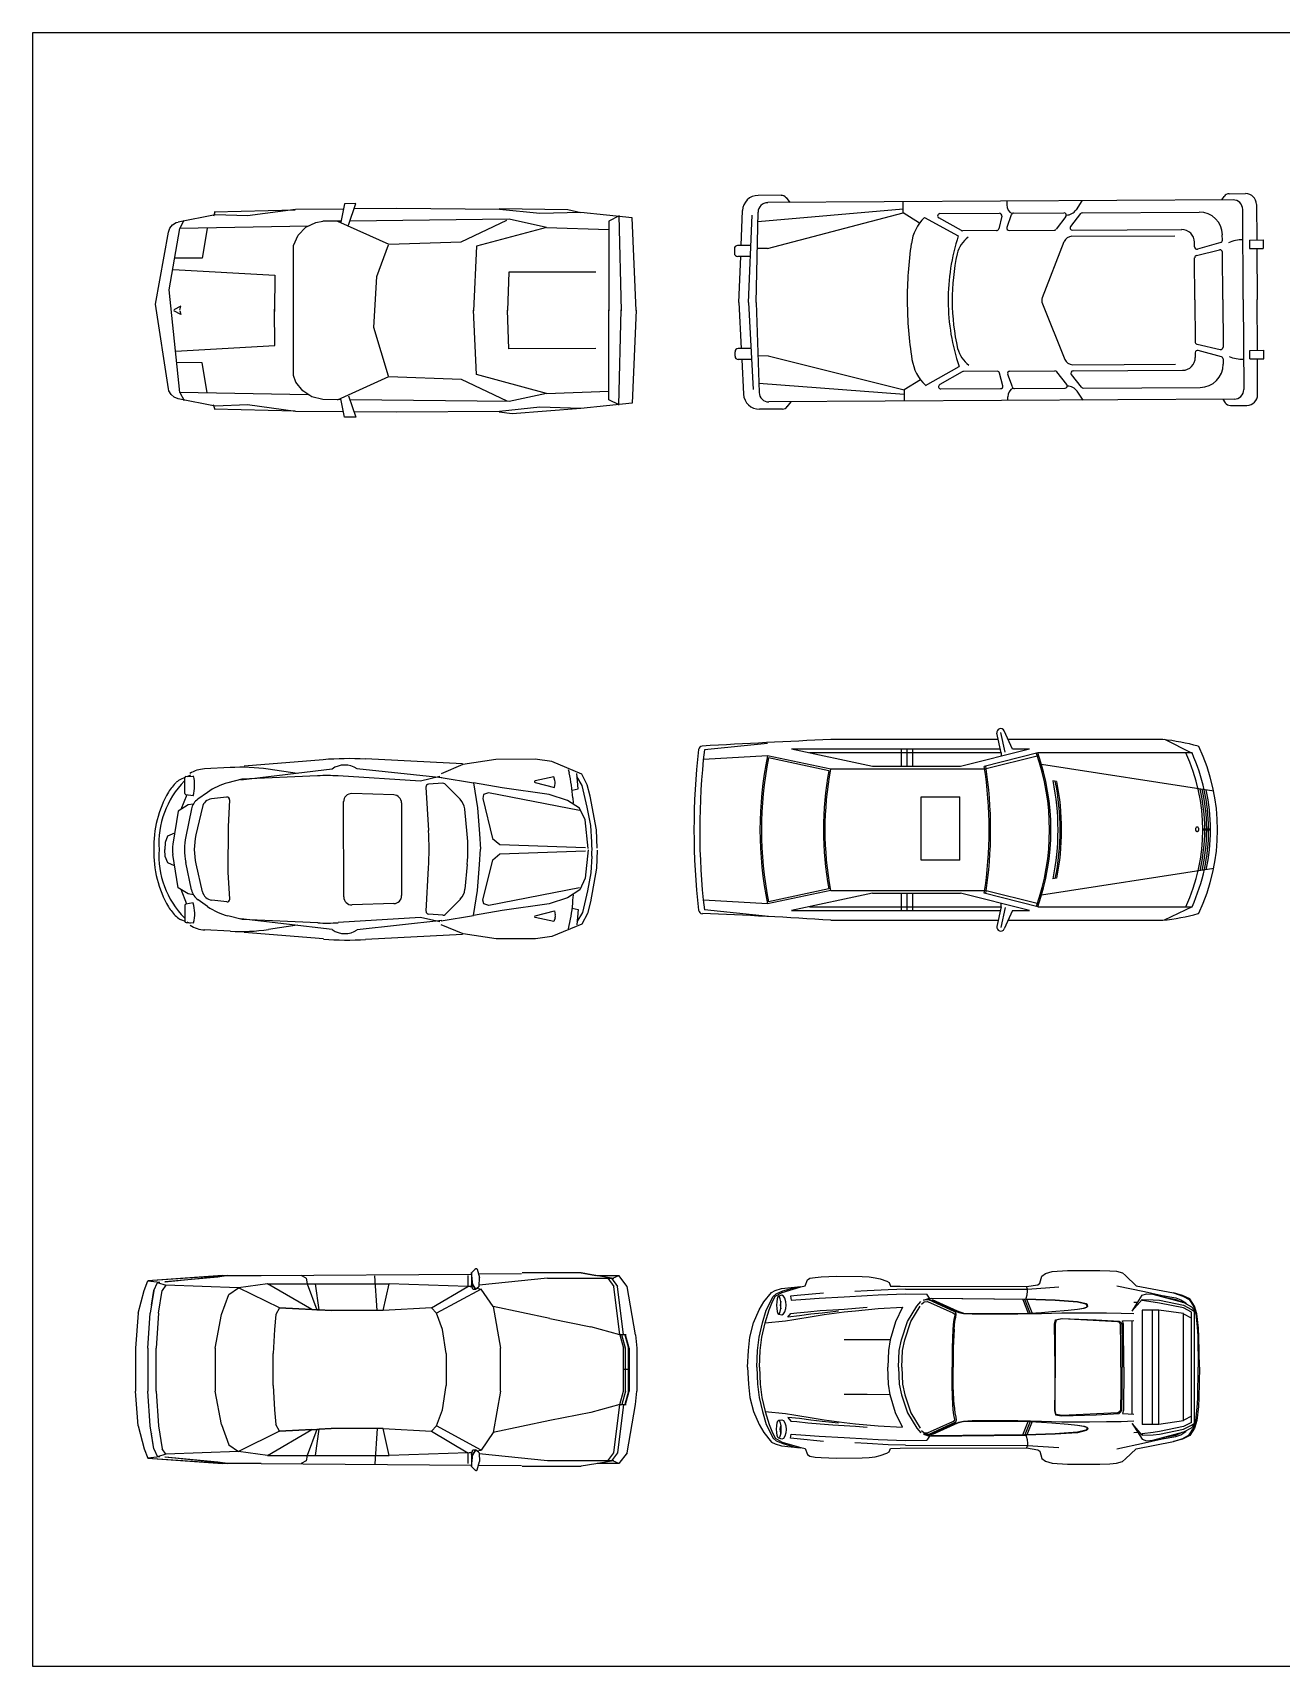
# Model space of a CAD drawing. Extents: x -2230 to 16654, y -144544 to -129244.
# Drawn here: x -2230 to 9460, y -144544 to -129244 of the extents above; entities that cross this region are included whole.
import ezdxf

# ---------------------------------------------------------------- set-up
doc = ezdxf.new("R2010")
doc.units = 0
doc.layers.get('0').update_dxf_attribs({"color": 1, "linetype": 'CONTINUOUS'})

# ---------------------------------------------------------------- blocks, each defined once
blk = doc.blocks.new('OPENCADLIBRARY03')
for p, q in [((689, -119785), (655, -119957)), ((796, -119784), (689, -119785)), ((727, -119986), (796, -119784)), ((-521, -119888), (-867, -119957)), ((-851, -120017), (-812, -119940)), ((-526, -119863), (-538, -119901)), ((-530, -119861), (229, -119841)), ((-220, -119899), (-521, -119888)), ((231, -119839), (-220, -119899)), ((679, -119835), (231, -119839)), ((657, -119948), (487, -119950)), ((623, -119948), (1105, -120165)), ((2231, -119931), (740, -119947)), ((1175, -119831), (779, -119834)), ((2141, -119838), (1175, -119831)), ((1782, -120142), (2210, -119938)), ((2136, -119831), (2781, -119840)), ((2518, -119876), (2141, -119838)), ((2581, -120008), (2231, -119931)), ((2902, -119867), (2518, -119876)), ((2781, -119840), (2902, -119867)), ((3384, -119917), (2902, -119867)), ((3262, -119899), (3164, -119948)), ((3164, -119948), (3165, -120788)), ((3258, -119897), (3281, -120789)), ((3420, -120786), (3384, -119917)), ((-959, -120051), (-946, -120014)), ((-953, -120591), (-851, -120017)), ((-946, -120014), (-920, -119982)), ((-920, -119982), (-886, -119962)), ((-886, -119962), (-867, -119957)), ((349, -119995), (-851, -120017)), ((-597, -120016), (-642, -120295)), ((212, -120176), (255, -120081)), ((255, -120081), (328, -120006)), ((328, -120006), (422, -119961)), ((422, -119961), (487, -119950)), ((2581, -120008), (1925, -120183)), ((2581, -120008), (3164, -120028)), ((212, -121393), (212, -120176)), ((993, -120467), (1102, -120169)), ((1105, -120165), (1782, -120142)), ((1925, -120183), (1897, -120788)), ((-915, -120402), (37, -120455)), ((-642, -120295), (-898, -120295)), ((37, -120455), (35, -120796)), ((964, -120943), (993, -120467)), ((2227, -120425), (2214, -120786)), ((3043, -120426), (2227, -120425)), ((-851, -121552), (-953, -120591)), ((-843, -120744), (-910, -120779)), ((-843, -120824), (-910, -120789)), ((-852, -120782), (-843, -120744)), ((-852, -120787), (-843, -120824)), ((37, -121114), (35, -120772)), ((1925, -121386), (1897, -120781)), ((2227, -121144), (2214, -120783)), ((3164, -121621), (3165, -120780)), ((3258, -121672), (3281, -120779)), ((3420, -120783), (3384, -121652)), ((1102, -121400), (964, -120943)), ((-892, -121165), (37, -121114)), ((3043, -121142), (2227, -121144)), ((-642, -121274), (-880, -121273)), ((-597, -121553), (-642, -121274)), ((235, -121455), (212, -121393)), ((298, -121538), (235, -121455)), ((623, -121621), (1105, -121403)), ((1105, -121403), (1782, -121427)), ((1782, -121427), (2210, -121631)), ((2581, -121561), (1925, -121386)), ((-955, -121536), (-959, -121518)), ((-935, -121571), (-955, -121536)), ((-905, -121598), (-935, -121571)), ((-867, -121612), (-905, -121598)), ((-521, -121680), (-867, -121612)), ((-851, -121552), (-812, -121629)), ((349, -121574), (-851, -121552)), ((385, -121595), (298, -121538)), ((487, -121619), (385, -121595)), ((657, -121621), (487, -121619)), ((689, -121784), (655, -121612)), ((727, -121583), (796, -121784)), ((2231, -121638), (740, -121622)), ((2581, -121561), (2231, -121638)), ((2581, -121561), (3164, -121541)), ((3262, -121669), (3164, -121621)), ((-526, -121706), (-538, -121668)), ((229, -121727), (-530, -121708)), ((-220, -121669), (-521, -121680)), ((231, -121730), (-220, -121669)), ((679, -121734), (231, -121730)), ((796, -121784), (689, -121784)), ((1175, -121737), (779, -121734)), ((2141, -121731), (1175, -121737)), ((2259, -121753), (2136, -121738)), ((2518, -121692), (2141, -121731)), ((2902, -121702), (2259, -121753)), ((2902, -121702), (2518, -121692)), ((3384, -121652), (2902, -121702))]:
    blk.add_line(p, q)
blk.add_lwpolyline([(-959, -121518), (-1080, -120725), (-959, -120051)])
blk = doc.blocks.new('OPENCADLIBRARY06')
for p, q in [((4778, -119706), (4563, -119708)), ((9009, -119750), (4652, -119775)), ((4824, -119728), (4860, -119774)), ((5920, -119872), (5920, -119768)), ((6890, -119762), (6889, -119796)), ((7593, -119758), (7539, -119842)), ((8902, -119750), (8924, -119717)), ((8973, -119691), (9126, -119690)), ((9228, -119791), (9230, -120124)), ((4403, -120176), (4416, -119850)), ((4473, -120709), (4507, -119892)), ((4544, -120709), (4562, -119864)), ((4560, -119951), (5920, -119833)), ((4651, -120205), (5920, -119872)), ((6073, -119967), (5920, -119872)), ((6119, -119913), (6436, -120086)), ((6466, -120036), (6253, -119918)), ((6264, -119878), (6822, -119875)), ((6843, -119901), (6815, -120020)), ((6932, -119888), (6891, -120008)), ((6953, -119874), (7425, -119871)), ((7443, -119906), (7351, -120025)), ((7580, -119878), (7487, -119998)), ((7597, -119870), (8692, -119864)), ((9104, -120682), (9099, -119839)), ((6794, -120037), (6476, -120039)), ((6912, -120036), (7334, -120034)), ((7500, -120090), (8464, -120085)), ((7504, -120033), (8528, -120027)), ((8909, -120128), (8908, -120078)), ((4340, -120207), (4340, -120249)), ((4495, -120175), (4370, -120176)), ((4651, -120205), (4555, -120206)), ((7223, -120664), (7427, -120140)), ((8649, -120190), (8648, -120146)), ((8666, -120270), (8883, -120218)), ((8893, -120149), (8676, -120210)), ((8912, -120683), (8909, -120239)), ((9161, -120125), (9290, -120124)), ((9161, -120125), (9161, -120205)), ((9161, -120205), (9290, -120204)), ((9230, -120205), (9233, -120681)), ((9290, -120124), (9290, -120204)), ((4491, -120278), (4371, -120279)), ((4381, -120710), (4399, -120279)), ((8651, -120685), (8649, -120291)), ((4381, -120710), (4404, -121141)), ((4473, -120709), (4517, -121526)), ((4544, -120709), (4571, -121553)), ((8651, -120685), (8654, -121079)), ((8912, -120683), (8915, -121128)), ((9104, -120682), (9109, -121526)), ((9236, -121158), (9233, -120681)), ((7223, -120722), (7434, -121244)), ((4346, -121213), (4346, -121171)), ((4496, -121140), (4376, -121141)), ((8671, -121100), (8888, -121149)), ((8899, -121218), (8682, -121159)), ((9167, -121159), (9296, -121158)), ((9167, -121239), (9167, -121159)), ((9296, -121239), (9296, -121158)), ((4502, -121243), (4376, -121243)), ((4409, -121243), (4426, -121569)), ((4657, -121211), (4560, -121212)), ((4657, -121211), (5930, -121529)), ((6128, -121486), (6443, -121310)), ((7507, -121293), (8471, -121287)), ((8654, -121180), (8655, -121224)), ((8915, -121239), (8915, -121289)), ((9167, -121239), (9296, -121239)), ((9238, -121572), (9236, -121239)), ((4569, -121466), (5930, -121568)), ((6082, -121433), (5930, -121529)), ((6473, -121359), (6262, -121479)), ((6802, -121354), (6484, -121356)), ((6852, -121490), (6823, -121371)), ((6942, -121501), (6899, -121383)), ((6919, -121354), (7341, -121351)), ((7452, -121478), (7358, -121360)), ((7590, -121504), (7495, -121385)), ((7511, -121350), (8535, -121344)), ((9020, -121616), (4663, -121641)), ((5930, -121529), (5930, -121634)), ((6273, -121520), (6832, -121516)), ((6901, -121628), (6899, -121595)), ((6962, -121516), (7435, -121513)), ((7604, -121624), (7548, -121541)), ((7607, -121512), (8701, -121506)), ((8912, -121616), (8935, -121650)), ((4789, -121708), (4575, -121710)), ((4835, -121686), (4871, -121640)), ((8984, -121675), (9138, -121674))]:
    blk.add_line(p, q)
for centre, radius, start, end in [((4564, -119856), 149, 90.333, 177.7075), ((4652, -119866), 90.6, 90.333, 178.8367), ((4778, -119765), 58.3, 38.487, 90.333), ((6978, -119798), 88.8, 178.2154, 244.3879), ((8973, -119750), 58.9, 90.333, 146.0263), ((9009, -119839), 89.7, 0.333, 90.333), ((9127, -119791), 101, 0.333, 90.333), ((6421, -120219), 429, 134.6049, 171.7722), ((6264, -119899), 21.5, 90.333, 240.991), ((6822, -119896), 21.5, 346.7379, 90.333), ((6953, -119895), 21.5, 90.333, 160.9897), ((7426, -119893), 21.5, 322.3948, 90.333), ((7448, -119783), 108, 269.5415, 326.8488), ((7597, -119892), 21.5, 90.333, 141.8794), ((8693, -120079), 216, 0.333, 90.333), ((8289, -120687), 1948, 162.0193, 180.333), ((6706, -120329), 291, 127.3747, 165.0263), ((6476, -120017), 21.5, 240.991, 270.333), ((6794, -120015), 21.5, 270.333, 346.7379), ((6912, -120015), 21.5, 160.9897, 270.333), ((7333, -120012), 21.5, 270.333, 322.3948), ((7501, -120169), 78.7, 90.333, 158.688), ((7504, -120011), 21.5, 141.8794, 270.333), ((8528, -120147), 120, 0.333, 90.333), ((4370, -120206), 30.2, 90.333, 180.333), ((4370, -120249), 30.2, 180.333, 270.333), ((9606, -120679), 3648, 171.7722, 180.333), ((8441, -120686), 2062, 167.8976, 180.333), ((8670, -120189), 21.5, 180.333, 285.8216), ((8888, -120239), 21.5, 0.333, 103.3839), ((8887, -120128), 21.5, 285.8216, 0.333), ((9103, -120488), 365, 90.333, 112.1875), ((8671, -120291), 21.5, 103.3839, 180.333), ((9606, -120679), 3648, 180.333, 188.8939), ((8289, -120687), 1948, 180.333, 198.6467), ((8441, -120686), 2062, 180.333, 192.7685), ((7296, -120693), 78.7, 158.688, 201.9781), ((4376, -121171), 30.2, 90.333, 180.333), ((6710, -121063), 291, 195.6398, 233.2914), ((8675, -121079), 21.5, 180.333, 257.2822), ((8676, -121180), 21.5, 74.8444, 180.333), ((8893, -121128), 21.5, 257.2822, 0.333), ((4376, -121213), 30.2, 180.333, 270.333), ((6426, -121177), 429, 188.8939, 226.0611), ((7507, -121214), 78.7, 201.9781, 270.333), ((8535, -121225), 120, 270.333, 0.333), ((8700, -121290), 216, 270.333, 0.333), ((8894, -121239), 21.5, 0.333, 74.8444), ((9105, -120877), 365, 248.4785, 270.333), ((6484, -121378), 21.5, 90.333, 119.675), ((6802, -121376), 21.5, 13.9281, 90.333), ((6919, -121375), 21.5, 90.333, 199.6764), ((7341, -121373), 21.5, 38.2713, 90.333), ((7435, -121491), 21.5, 270.333, 38.2713), ((7511, -121372), 21.5, 90.333, 218.7867), ((4574, -121561), 149, 182.9585, 270.333), ((4662, -121551), 90.6, 181.8294, 270.333), ((6273, -121498), 21.5, 119.675, 270.333), ((6832, -121495), 21.5, 270.333, 13.9281), ((6988, -121591), 88.8, 116.2781, 182.4507), ((6962, -121494), 21.5, 199.6764, 270.333), ((7458, -121601), 108, 33.8172, 91.1245), ((7607, -121490), 21.5, 218.7867, 270.333), ((9019, -121526), 89.7, 270.333, 0.333), ((9137, -121573), 101, 270.333, 0.333), ((4789, -121650), 58.3, 270.333, 322.179), ((8984, -121616), 58.9, 214.6397, 270.333)]:
    blk.add_arc(centre, radius, start, end)
blk = doc.blocks.new('OPENCADLIBRARY08')
for p, q in [((17189, -119940), (16448, -120001)), ((18492, -119978), (17584, -119933)), ((18805, -119937), (18497, -119985)), ((19175, -119936), (18805, -119937)), ((19330, -119957), (19175, -119936)), ((15904, -120097), (15974, -120093)), ((15945, -120086), (15913, -120099)), ((16318, -120014), (16078, -120027)), ((17272, -120028), (16417, -120131)), ((17137, -120091), (16428, -120123)), ((16945, -120069), (16674, -120030)), ((18100, -120140), (17328, -120092)), ((18299, -120111), (17505, -120026)), ((18280, -120098), (18100, -120140)), ((18497, -119985), (18292, -120072)), ((19347, -120101), (19172, -120138)), ((19609, -120074), (19330, -119957)), ((19359, -120134), (19347, -120101)), ((19483, -120031), (19491, -120061)), ((19575, -120213), (19564, -120070)), ((19615, -120182), (19564, -120096)), ((19661, -120174), (19609, -120074)), ((15888, -120110), (15859, -120122)), ((15892, -120256), (15892, -120110)), ((16106, -120246), (16016, -120309)), ((16428, -120123), (16296, -120157)), ((18151, -120196), (18175, -120604)), ((18309, -120160), (18174, -120170)), ((18292, -120107), (18595, -120157)), ((18472, -120311), (18329, -120167)), ((18595, -120157), (18633, -120390)), ((18865, -120203), (18595, -120157)), ((18738, -120249), (18691, -120267)), ((19587, -120415), (18738, -120249)), ((19303, -120265), (18865, -120203)), ((19172, -120152), (19353, -120200)), ((19353, -120200), (19361, -120162)), ((19519, -120225), (19575, -120213)), ((19661, -120386), (19615, -120182)), ((19689, -120282), (19661, -120174)), ((15925, -120364), (15832, -120421)), ((15912, -120268), (15857, -120405)), ((15955, -120401), (15902, -120659)), ((15971, -120279), (15903, -120268)), ((15973, -120355), (15925, -120364)), ((16058, -120383), (15997, -120645)), ((16285, -120290), (16144, -120307)), ((16313, -120316), (16300, -120568)), ((17381, -121225), (17380, -120333)), ((17849, -120270), (17458, -120258)), ((17922, -120345), (17923, -121213)), ((18537, -120636), (18515, -120402)), ((18633, -120390), (18652, -120635)), ((18691, -120267), (18683, -120302)), ((18683, -120302), (18775, -120679)), ((19476, -120322), (19303, -120265)), ((19590, -120395), (19476, -120322)), ((19526, -120298), (19530, -120347)), ((19643, -120503), (19590, -120395)), ((19696, -120555), (19661, -120386)), ((19747, -120598), (19689, -120282)), ((15832, -120421), (15781, -120732)), ((19671, -120771), (19643, -120503)), ((19704, -120711), (19696, -120555)), ((15732, -120655), (15708, -120716)), ((15797, -120627), (15732, -120655)), ((16300, -120568), (16300, -120779)), ((18652, -120635), (18661, -120778)), ((18775, -120679), (18843, -120734)), ((19753, -120767), (19747, -120598)), ((15708, -120716), (15705, -120781)), ((15708, -120846), (15705, -120781)), ((15733, -120907), (15708, -120846)), ((15832, -121140), (15781, -120829)), ((16300, -120992), (16300, -120782)), ((18652, -120921), (18661, -120778)), ((18776, -120877), (18843, -120821)), ((18843, -120734), (19646, -120762)), ((18843, -120821), (19646, -120792)), ((19671, -120783), (19643, -121051)), ((19704, -120843), (19696, -120999)), ((19753, -120787), (19748, -120956)), ((15797, -120934), (15733, -120907)), ((15956, -121160), (15902, -120902)), ((16059, -121178), (15998, -120916)), ((16314, -121245), (16300, -120992)), ((18152, -121360), (18175, -120953)), ((18537, -120920), (18515, -121154)), ((18633, -121166), (18652, -120921)), ((18684, -121254), (18776, -120877)), ((19696, -120999), (19662, -121168)), ((19748, -120956), (19690, -121272)), ((15926, -121197), (15832, -121140)), ((15913, -121293), (15858, -121156)), ((18596, -121399), (18633, -121166)), ((19587, -121139), (18739, -121306)), ((19591, -121160), (19477, -121233)), ((19643, -121051), (19591, -121160)), ((19662, -121168), (19616, -121372)), ((15893, -121305), (15893, -121452)), ((15972, -121282), (15904, -121293)), ((15974, -121206), (15926, -121197)), ((16107, -121315), (16017, -121252)), ((16286, -121271), (16145, -121254)), ((17850, -121288), (17459, -121300)), ((18473, -121245), (18330, -121390)), ((18692, -121289), (18684, -121254)), ((18739, -121306), (18692, -121289)), ((19304, -121290), (18866, -121352)), ((19477, -121233), (19304, -121290)), ((19527, -121256), (19531, -121207)), ((19690, -121272), (19662, -121381)), ((15889, -121452), (15860, -121439)), ((15905, -121464), (15976, -121469)), ((15946, -121475), (15914, -121462)), ((16429, -121438), (16297, -121403)), ((17273, -121531), (16419, -121430)), ((17138, -121468), (16429, -121438)), ((18101, -121417), (17329, -121466)), ((18301, -121446), (17506, -121532)), ((18282, -121458), (18101, -121417)), ((18310, -121397), (18175, -121387)), ((18293, -121450), (18596, -121399)), ((18866, -121352), (18596, -121399)), ((19173, -121403), (19354, -121355)), ((19348, -121454), (19174, -121417)), ((19360, -121420), (19348, -121454)), ((19354, -121355), (19362, -121392)), ((19521, -121329), (19577, -121342)), ((19577, -121342), (19565, -121485)), ((19616, -121372), (19565, -121459)), ((19662, -121381), (19611, -121480)), ((16319, -121547), (16079, -121534)), ((17191, -121619), (16449, -121559)), ((16946, -121490), (16676, -121530)), ((18494, -121578), (17586, -121625)), ((18499, -121571), (18293, -121485)), ((18807, -121619), (18499, -121571)), ((19177, -121619), (18807, -121619)), ((19331, -121597), (19177, -121619)), ((19611, -121480), (19331, -121597)), ((19485, -121523), (19492, -121493))]:
    blk.add_line(p, q)
for centre, radius, start, end in [((17436, -122930), 3000, 87.1678, 94.7177), ((15905, -120110), 12.5, 93.7825, 180.113), ((16092, -120306), 280, 92.9306, 122.783), ((15627, -120179), 358, 343.7595, 14.0169), ((16416, -121811), 1800, 81.7454, 93.1132), ((17217, -121889), 1800, 86.4893, 92.5638), ((17390, -120193), 203, 55.336, 125.4638), ((18030, -120404), 1500, 4.0319, 13.1964), ((16599, -120748), 996, 149.6553, 182.0435), ((16484, -120724), 834, 135.5935, 183.8679), ((16110, -120462), 429, 133.7293, 149.6553), ((15917, -120260), 150, 112.9116, 133.7293), ((16450, -120737), 600, 104.8579, 125.0429), ((18176, -120195), 25, 94.3979, 183.3874), ((18311, -120185), 25, 44.8083, 94.3979), ((19174, -120145), 7.5, 102.0005, 255.153), ((19312, -120152), 50, 347.5746, 20.1342), ((15905, -120256), 12.5, 180.113, 260.5053), ((16102, -120432), 150, 125.0429, 168.3436), ((16155, -120406), 100, 96.737, 166.9903), ((16288, -120315), 25, 356.9979, 96.737), ((17455, -120333), 75, 88.2929, 180.1885), ((17847, -120345), 75, 0.1141, 88.2929), ((18365, -120416), 150, 5.4916, 44.8083), ((16490, -120780), 600, 168.3436, 191.7694), ((16582, -120780), 600, 166.9903, 193.1226), ((15180, -120781), 3000, 356.7256, 3.3874), ((17044, -120780), 1500, 354.6214, 5.4916), ((18506, -120778), 1200, 356.8942, 3.2188), ((16599, -120812), 996, 178.0694, 210.4577), ((16484, -120836), 834, 176.2451, 224.5195), ((16077, -120780), 300, 170.7246, 189.3883), ((16103, -121129), 150, 191.7694, 235.07), ((18366, -121140), 150, 315.3046, 354.6214), ((16110, -121099), 429, 210.4577, 226.3836), ((15906, -121305), 12.5, 99.6077, 180), ((15628, -121383), 358, 346.0961, 16.3535), ((16156, -121155), 100, 193.1226, 263.376), ((16450, -120823), 600, 235.07, 255.2551), ((16289, -121246), 25, 263.376, 3.115), ((17456, -121225), 75, 179.9245, 271.8201), ((17848, -121213), 75, 271.8201, 359.9989), ((18031, -121154), 1500, 346.9166, 356.0811), ((15918, -121301), 150, 226.3836, 247.2014), ((15906, -121452), 12.5, 180, 266.3304), ((17215, -119670), 1800, 267.5491, 273.6237), ((18177, -121362), 25, 176.7256, 265.7151), ((18312, -121372), 25, 265.7151, 315.3046), ((19175, -121410), 7.5, 104.96, 258.1125), ((19313, -121403), 50, 339.9787, 12.5384), ((16093, -121254), 280, 237.3299, 267.1824), ((16414, -119749), 1800, 266.9998, 278.3676), ((17432, -118629), 3000, 265.3952, 272.9452), ((17391, -121366), 203, 234.6492, 304.7769)]:
    blk.add_arc(centre, radius, start, end)
blk = doc.blocks.new('OPENCADLIBRARY09')
for p, q in [((23642, -120725), (23565, -120554)), ((21348, -120671), (20759, -120732)), ((23510, -120635), (21943, -120635)), ((23538, -120761), (23497, -120577)), ((23574, -120753), (23532, -120569)), ((25050, -120635), (23601, -120635)), ((25321, -120762), (25070, -120634)), ((21349, -120788), (20749, -120823)), ((21941, -120914), (21349, -120788)), ((21922, -120929), (21358, -120808)), ((22331, -120887), (21573, -120725)), ((23530, -120725), (21573, -120725)), ((23538, -120761), (21742, -120761)), ((22599, -120725), (22599, -120887)), ((22653, -120725), (22653, -120887)), ((22707, -120725), (22707, -120887)), ((23802, -120725), (23156, -120887)), ((23880, -120761), (23378, -120887)), ((23887, -120787), (23385, -120913)), ((23538, -120761), (23538, -120791)), ((23802, -120725), (23642, -120725)), ((25324, -120761), (23880, -120761)), ((23378, -120914), (21941, -120914)), ((23156, -120887), (22331, -120887)), ((25526, -121118), (23915, -120869)), ((22787, -121766), (22787, -121173)), ((22787, -121173), (23148, -121173)), ((23148, -121766), (23148, -121173)), ((24056, -121028), (24021, -121022)), ((25426, -121471), (25498, -121471)), ((25426, -121480), (25498, -121480)), ((23148, -121766), (22787, -121766)), ((25526, -121844), (23915, -122093)), ((24056, -121935), (24021, -121940)), ((21941, -122048), (21349, -122175)), ((21922, -122034), (21358, -122154)), ((22331, -122075), (21573, -122237)), ((21941, -122048), (23378, -122048)), ((22331, -122075), (23156, -122075)), ((22599, -122075), (22599, -122237)), ((22653, -122075), (22653, -122237)), ((22707, -122075), (22707, -122237)), ((23802, -122237), (23156, -122075)), ((23880, -122201), (23378, -122075)), ((23887, -122175), (23385, -122049)), ((21349, -122175), (20749, -122139)), ((21357, -122293), (20759, -122230)), ((21345, -122157), (21345, -122157)), ((21573, -122237), (23530, -122237)), ((21742, -122201), (23538, -122201)), ((23538, -122201), (23497, -122386)), ((23574, -122209), (23532, -122394)), ((23538, -122201), (23538, -122171)), ((23642, -122237), (23565, -122409)), ((23642, -122237), (23802, -122237)), ((23880, -122201), (25324, -122201)), ((25326, -122203), (25061, -122326)), ((21943, -122327), (23510, -122327)), ((23601, -122327), (25050, -122327))]:
    blk.add_line(p, q)
for centre, radius, start, end in [((23532, -120569), 36, 24.3556, 192.7659), ((20740, -120732), 36, 93.2108, 173.3322), ((26880, -230182), 109658, 92.58043, 93.21083), ((24822, -122769), 2146, 74.883, 83.9003), ((25379, -120706), 9, 25.2574, 74.883), ((23736, -121481), 1826, 334.7426, 25.2574), ((27148, -121481), 6488, 173.3322, 186.6613), ((27148, -121481), 6434, 173.3124, 186.6814), ((24722, -121481), 3444, 168.3817, 191.6183), ((24722, -121481), 3430, 168.6841, 191.3159), ((21813, -121481), 2176, 340.8011, 19.1989), ((21813, -121481), 2189, 340.8011, 19.1989), ((23736, -121481), 1689, 334.7752, 25.2248), ((23736, -121481), 1743, 0.3423, 24.3919), ((25010, -121481), 3137, 169.855, 190.145), ((25010, -121481), 3124, 169.533, 190.467), ((19541, -121481), 3883, 351.2011, 8.7989), ((19541, -121481), 3897, 351.2011, 8.7989), ((21813, -121481), 2256, 348.2625, 11.7375), ((21813, -121481), 2276, 348.4481, 11.5519), ((21813, -121481), 2289, 348.5699, 11.4301), ((23736, -121481), 1707, 0.3495, 12.9477), ((23736, -121481), 1725, 0.3459, 12.7097), ((23736, -121481), 1761, 347.7506, 12.2494), ((25381, -121475), 25.8, 161.783, 180), ((25381, -121475), 25.8, 180, 198.217), ((25376, -121474), 21, 141.5312, 161.783), ((25373, -121471), 17.2, 117.534, 141.5312), ((25371, -121468), 13.1, 90, 117.534), ((25371, -121468), 13.1, 62.466, 90), ((25369, -121471), 17.2, 38.4688, 62.466), ((25366, -121474), 21, 18.217, 38.4688), ((25362, -121475), 25.8, 360, 18.217), ((25362, -121475), 25.8, 341.783, 360), ((23736, -121481), 1743, 335.6081, 0.0466), ((25376, -121477), 21, 198.217, 218.4688), ((25373, -121479), 17.2, 218.4688, 242.466), ((25371, -121483), 13.1, 242.466, 270), ((25371, -121483), 13.1, 270, 297.534), ((25369, -121479), 17.2, 297.534, 321.5312), ((25366, -121477), 21, 321.5312, 341.783), ((23736, -121481), 1707, 347.0523, 0.0475), ((23736, -121481), 1725, 347.2903, 0.047), ((20740, -122230), 36, 186.6613, 267.8746), ((19146, -165184), 42948, 86.2657, 87.8746), ((23532, -122394), 36, 167.2341, 335.6444), ((24822, -120194), 2146, 276.0997, 285.117), ((25379, -122256), 9, 285.117, 334.7426)]:
    blk.add_arc(centre, radius, start, end)
blk = doc.blocks.new('OPENCADLIBRARY12')
for p, q in [((41134, -120563), (41167, -120529)), ((41182, -120534), (41205, -120612)), ((38066, -120732), (38099, -120644)), ((38800, -120594), (38099, -120644)), ((38845, -120594), (38099, -120644)), ((38099, -120644), (38212, -120656)), ((38156, -120732), (38190, -120657)), ((38190, -120657), (38269, -120682)), ((38269, -120682), (38235, -120732)), ((38259, -120653), (38845, -120594)), ((38262, -120653), (38259, -120654)), ((38755, -120607), (38262, -120653)), ((38948, -120707), (38269, -120682)), ((38845, -120594), (38755, -120607)), ((38791, -120602), (38794, -120599)), ((38800, -120594), (39162, -120594)), ((38857, -120770), (38948, -120707)), ((39219, -120670), (38948, -120707)), ((39332, -120896), (38948, -120707)), ((39162, -120594), (41131, -120579)), ((39219, -120670), (40361, -120670)), ((39635, -120911), (39219, -120670)), ((39581, -120619), (39535, -120594)), ((39581, -120619), (39592, -120670)), ((39592, -120670), (39682, -120913)), ((39705, -120914), (39671, -120670)), ((40248, -120921), (40225, -120595)), ((40304, -120921), (40361, -120670)), ((41096, -120695), (40361, -120670)), ((40757, -120896), (41096, -120695)), ((41096, -120594), (41096, -120695)), ((41134, -120691), (41096, -120695)), ((41137, -120703), (41096, -120695)), ((41144, -120679), (41131, -120566)), ((41131, -120571), (41131, -120679)), ((41144, -120679), (41131, -120679)), ((41142, -120722), (41131, -120679)), ((41169, -120721), (41144, -120679)), ((41144, -120679), (41169, -120722)), ((41169, -120722), (41197, -120700)), ((41181, -120712), (41220, -120720)), ((41195, -120578), (41597, -120575)), ((41201, -120693), (41205, -120612)), ((41842, -120619), (41201, -120684)), ((42158, -120569), (41604, -120569)), ((41842, -120619), (42464, -120619)), ((42292, -120592), (42158, -120569)), ((42158, -120569), (42294, -120592)), ((42442, -120618), (42294, -120592)), ((42294, -120594), (42294, -120592)), ((42305, -120594), (42509, -120594)), ((42407, -120619), (42464, -120695)), ((42442, -120618), (42441, -120619)), ((42441, -120619), (42498, -120695)), ((42454, -120618), (42509, -120594)), ((42520, -121147), (42464, -120695)), ((42554, -121147), (42498, -120695)), ((42588, -120695), (42509, -120594)), ((42667, -121147), (42588, -120695)), ((38009, -120946), (38066, -120732)), ((38156, -120732), (38122, -120946)), ((38134, -120872), (38156, -120732)), ((38201, -120946), (38235, -120732)), ((38789, -120959), (38857, -120770)), ((41220, -120720), (40802, -120946)), ((41142, -120722), (41168, -120721)), ((41168, -120721), (41169, -120721)), ((41333, -120883), (41220, -120720)), ((38009, -120946), (37986, -121273)), ((38099, -121273), (38122, -120946)), ((38134, -120872), (38133, -120874)), ((38201, -120946), (38179, -121273)), ((38732, -121273), (38789, -120959)), ((39298, -120959), (39286, -121097)), ((39332, -120896), (39298, -120959)), ((39818, -120921), (39332, -120896)), ((39332, -120896), (39637, -120912)), ((39637, -120912), (39635, -120911)), ((39637, -120912), (39682, -120913)), ((39682, -120913), (39705, -120914)), ((39705, -120914), (39818, -120921)), ((40304, -120921), (39818, -120921)), ((40757, -120896), (40304, -120921)), ((40802, -120946), (40757, -120896)), ((40858, -121097), (40802, -120946)), ((41864, -120996), (41333, -120883)), ((41333, -120883), (41401, -121273)), ((41864, -120996), (42249, -121072)), ((39286, -121097), (39275, -121323)), ((40892, -121323), (40858, -121097)), ((42520, -121147), (42249, -121072)), ((42520, -121147), (42554, -121273)), ((42577, -121147), (42520, -121147)), ((42571, -121273), (42537, -121147)), ((42566, -121147), (42599, -121273)), ((42605, -121273), (42571, -121147)), ((42667, -121147), (42679, -121273)), ((37986, -121273), (37986, -121675)), ((38099, -121273), (38099, -121675)), ((38179, -121675), (38179, -121273)), ((38732, -121273), (38732, -121675)), ((39275, -121624), (39275, -121323)), ((40892, -121323), (40892, -121624)), ((41401, -121675), (41401, -121273)), ((42554, -121675), (42554, -121273)), ((42571, -121675), (42571, -121273)), ((42599, -121675), (42599, -121273)), ((42605, -121273), (42605, -121675)), ((42679, -121273), (42679, -121675)), ((42605, -121473), (42554, -121473)), ((39275, -121624), (39286, -121850)), ((40858, -121850), (40892, -121624)), ((38009, -122001), (37986, -121675)), ((38122, -122001), (38099, -121675)), ((38179, -121675), (38201, -122001)), ((38789, -121989), (38732, -121675)), ((41401, -121675), (41333, -122064)), ((42520, -121800), (42554, -121675)), ((42571, -121675), (42537, -121800)), ((42599, -121675), (42566, -121800)), ((42571, -121800), (42605, -121675)), ((42667, -121800), (42679, -121675)), ((39286, -121850), (39298, -121989)), ((40802, -122001), (40858, -121850)), ((42249, -121876), (41864, -121951)), ((42520, -121800), (42249, -121876)), ((42464, -122252), (42520, -121800)), ((42554, -121800), (42498, -122252)), ((42520, -121800), (42577, -121800)), ((42588, -122252), (42667, -121800)), ((38009, -122001), (38066, -122215)), ((38156, -122215), (38122, -122001)), ((38133, -122073), (38134, -122075)), ((38156, -122215), (38134, -122075)), ((38201, -122001), (38235, -122215)), ((38789, -121989), (38857, -122177)), ((39332, -122051), (38948, -122240)), ((39219, -122278), (39635, -122036)), ((39332, -122051), (39298, -121989)), ((39332, -122051), (39818, -122026)), ((39637, -122035), (39332, -122051)), ((39682, -122034), (39592, -122278)), ((39637, -122035), (39682, -122034)), ((39671, -122278), (39705, -122033)), ((39705, -122033), (39682, -122034)), ((39818, -122026), (39705, -122033)), ((40304, -122026), (39818, -122026)), ((40248, -122026), (40225, -122356)), ((40304, -122026), (40757, -122051)), ((40361, -122278), (40304, -122026)), ((40757, -122051), (40802, -122001)), ((40757, -122051), (41096, -122252)), ((41220, -122227), (40802, -122001)), ((41333, -122064), (41220, -122227)), ((41864, -121951), (41333, -122064)), ((38066, -122215), (38099, -122303)), ((38156, -122215), (38190, -122290)), ((38269, -122265), (38235, -122215)), ((38948, -122240), (38269, -122265)), ((38857, -122177), (38948, -122240)), ((39219, -122278), (38948, -122240)), ((41096, -122252), (41137, -122244)), ((41131, -122269), (41142, -122225)), ((41142, -122225), (41168, -122226)), ((41144, -122269), (41169, -122225)), ((41169, -122227), (41144, -122269)), ((41168, -122226), (41169, -122227)), ((41197, -122247), (41169, -122225)), ((41181, -122235), (41220, -122227)), ((38212, -122291), (38099, -122303)), ((38099, -122303), (38845, -122353)), ((38099, -122303), (38800, -122353)), ((38269, -122265), (38190, -122290)), ((38262, -122294), (38259, -122293)), ((38845, -122353), (38259, -122294)), ((38755, -122341), (38262, -122294)), ((38845, -122353), (38755, -122341)), ((38794, -122348), (38791, -122345)), ((39162, -122353), (38800, -122353)), ((39162, -122353), (41131, -122368)), ((39219, -122278), (40361, -122278)), ((39581, -122328), (39535, -122353)), ((39592, -122278), (39581, -122328)), ((41096, -122252), (40361, -122278)), ((41096, -122252), (41096, -122353)), ((41134, -122256), (41096, -122252)), ((41131, -122269), (41131, -122377)), ((41131, -122381), (41144, -122269)), ((41144, -122269), (41131, -122269)), ((41134, -122384), (41167, -122418)), ((41182, -122414), (41205, -122336)), ((41195, -122369), (41597, -122372)), ((41201, -122255), (41205, -122336)), ((41842, -122328), (41201, -122263)), ((41604, -122378), (42158, -122378)), ((42464, -122328), (41842, -122328)), ((42294, -122355), (42158, -122378)), ((42442, -122330), (42294, -122355)), ((42294, -122355), (42294, -122353)), ((42509, -122353), (42307, -122353)), ((42407, -122328), (42464, -122252)), ((42442, -122329), (42439, -122330)), ((42498, -122252), (42441, -122328)), ((42509, -122353), (42454, -122329)), ((42588, -122252), (42509, -122353))]:
    blk.add_line(p, q)
for points in [[(41167, -120529), (41168, -120528), (41170, -120527), (41172, -120527), (41174, -120527), (41175, -120527), (41177, -120528), (41179, -120529), (41180, -120530), (41181, -120532), (41182, -120534)], [(41131, -120571), (41132, -120569), (41132, -120567), (41133, -120565), (41134, -120563)], [(41201, -120693), (41201, -120694), (41200, -120696), (41199, -120698), (41198, -120699), (41197, -120700)], [(41134, -122384), (41133, -122383), (41132, -122381), (41132, -122379), (41131, -122377)], [(41197, -122247), (41198, -122249), (41199, -122250), (41200, -122252), (41201, -122253), (41201, -122255)], [(41182, -122414), (41181, -122416), (41180, -122417), (41179, -122419), (41177, -122420), (41175, -122421), (41174, -122421), (41172, -122421), (41170, -122420), (41168, -122419), (41167, -122418)]]:
    blk.add_lwpolyline(points)
blk = doc.blocks.new('OPENCADLIBRARY13')
for p, q in [((46505, -120573), (46568, -120554)), ((46568, -120554), (46709, -120545)), ((46709, -120545), (47013, -120545)), ((47013, -120545), (47107, -120548)), ((47107, -120548), (47170, -120552)), ((47170, -120552), (47224, -120567)), ((44032, -120714), (44214, -120695)), ((44040, -120752), (44214, -120698)), ((44046, -120736), (44171, -120701)), ((44214, -120698), (44254, -120690)), ((44254, -120690), (44277, -120633)), ((44277, -120633), (44299, -120618)), ((44299, -120618), (44349, -120610)), ((44349, -120610), (44405, -120606)), ((44405, -120606), (44547, -120600)), ((44547, -120600), (44788, -120602)), ((44788, -120602), (44854, -120606)), ((44854, -120606), (44911, -120613)), ((44911, -120613), (44956, -120625)), ((44956, -120625), (45018, -120645)), ((45018, -120645), (45040, -120659)), ((45040, -120659), (45052, -120691)), ((45052, -120691), (45143, -120694)), ((45143, -120694), (46326, -120696)), ((46326, -120696), (46433, -120679)), ((46335, -120720), (46326, -120696)), ((46335, -120720), (46630, -120700)), ((46433, -120679), (46451, -120665)), ((46451, -120665), (46470, -120598)), ((46470, -120598), (46505, -120573)), ((47173, -120688), (47430, -120743)), ((47224, -120567), (47255, -120594)), ((47255, -120594), (47354, -120688)), ((47354, -120688), (47704, -120755)), ((43823, -120915), (43866, -120840)), ((43866, -120840), (43938, -120752)), ((43890, -120916), (43954, -120788)), ((43916, -120914), (43941, -120851)), ((43938, -120752), (43972, -120733)), ((43941, -120851), (43975, -120786)), ((43954, -120788), (43984, -120764)), ((43972, -120733), (44032, -120714)), ((43975, -120786), (44040, -120752)), ((43984, -120764), (44046, -120736)), ((43988, -120839), (43986, -120871)), ((43992, -120811), (43988, -120839)), ((43999, -120793), (43992, -120811)), ((44007, -120786), (43999, -120793)), ((44037, -120777), (44007, -120786)), ((44015, -120793), (44007, -120786)), ((44021, -120811), (44015, -120793)), ((44025, -120835), (44021, -120811)), ((44025, -120835), (44021, -120871)), ((44027, -120871), (44025, -120835)), ((44052, -120785), (44037, -120777)), ((44064, -120806), (44052, -120785)), ((44073, -120838), (44064, -120806)), ((44076, -120870), (44073, -120838)), ((44179, -120780), (44118, -120786)), ((44118, -120786), (44122, -120824)), ((44122, -120824), (44259, -120815)), ((44427, -120757), (44179, -120780)), ((44259, -120815), (44384, -120805)), ((44384, -120805), (44619, -120792)), ((44619, -120792), (44836, -120781)), ((44836, -120737), (44719, -120742)), ((45030, -120727), (44836, -120737)), ((44836, -120781), (44939, -120775)), ((44939, -120775), (45196, -120764)), ((45193, -120721), (45030, -120727)), ((45193, -120720), (46335, -120720)), ((45196, -120764), (45394, -120769)), ((45300, -120880), (45338, -120837)), ((45344, -120860), (45369, -120838)), ((45361, -120824), (45419, -120805)), ((45386, -120822), (45361, -120824)), ((45369, -120838), (45401, -120836)), ((45413, -120822), (45386, -120822)), ((45419, -120805), (45394, -120769)), ((45401, -120836), (45636, -120943)), ((45402, -120812), (45427, -120819)), ((45649, -120930), (45413, -120822)), ((45419, -120803), (45419, -120803)), ((45419, -120805), (46323, -120815)), ((45427, -120819), (45660, -120927)), ((46323, -120818), (45433, -120808)), ((45682, -120927), (45448, -120820)), ((46292, -120818), (46343, -120944)), ((46362, -120944), (46310, -120818)), ((46323, -120805), (46332, -120773)), ((46323, -120815), (46323, -120805)), ((46323, -120815), (46323, -120818)), ((46596, -120825), (46323, -120815)), ((46596, -120828), (46323, -120818)), ((46379, -120943), (46329, -120818)), ((46332, -120773), (46335, -120738)), ((46335, -120738), (46335, -120720)), ((46803, -120838), (46596, -120825)), ((46803, -120842), (46596, -120828)), ((46886, -120859), (46803, -120838)), ((46882, -120862), (46803, -120842)), ((46893, -120871), (46882, -120862)), ((46899, -120868), (46886, -120859)), ((47315, -120926), (47409, -120778)), ((47409, -120816), (47315, -120925)), ((47332, -120841), (47368, -120843)), ((47409, -120778), (47450, -120763)), ((47409, -120828), (47409, -120816)), ((47409, -120816), (47512, -120819)), ((47512, -120841), (47409, -120828)), ((47430, -120743), (47596, -120780)), ((47450, -120763), (47509, -120769)), ((47509, -120769), (47801, -120847)), ((47512, -120819), (47572, -120825)), ((47572, -120851), (47512, -120841)), ((47572, -120825), (47798, -120872)), ((47798, -120897), (47572, -120851)), ((47596, -120780), (47726, -120803)), ((47613, -120784), (47622, -120795)), ((47622, -120795), (47726, -120816)), ((47704, -120755), (47791, -120786)), ((47786, -120779), (47704, -120755)), ((47726, -120803), (47773, -120819)), ((47726, -120816), (47773, -120836)), ((47773, -120819), (47817, -120849)), ((47773, -120836), (47783, -120842)), ((47855, -120811), (47786, -120779)), ((47791, -120786), (47850, -120817)), ((47801, -120847), (47870, -120885)), ((47817, -120849), (47823, -120859)), ((47850, -120817), (47891, -120880)), ((47901, -120880), (47855, -120811)), ((43770, -121037), (43823, -120915)), ((43856, -121037), (43890, -120916)), ((43881, -121037), (43916, -120914)), ((43881, -121037), (44069, -121017)), ((43986, -120871), (43988, -120903)), ((43988, -120903), (43992, -120931)), ((43992, -120931), (43999, -120949)), ((43999, -120949), (44007, -120954)), ((44007, -120954), (44015, -120948)), ((44007, -120954), (44037, -120961)), ((44015, -120948), (44021, -120929)), ((44021, -120871), (44026, -120904)), ((44021, -120929), (44026, -120903)), ((44026, -120904), (44027, -120871)), ((44037, -120961), (44052, -120952)), ((44052, -120952), (44064, -120933)), ((44064, -120933), (44073, -120901)), ((44069, -121017), (44147, -121005)), ((44073, -120901), (44076, -120870)), ((44093, -120982), (44121, -120947)), ((44201, -120970), (44093, -120982)), ((44121, -120947), (44177, -120942)), ((44147, -121005), (44340, -120975)), ((44177, -120942), (44279, -120932)), ((44308, -120956), (44201, -120970)), ((44279, -120932), (44395, -120921)), ((44412, -120944), (44308, -120956)), ((44340, -120975), (44431, -120959)), ((44395, -120921), (44512, -120913)), ((44565, -120926), (44412, -120944)), ((44431, -120959), (44619, -120934)), ((44512, -120913), (44619, -120907)), ((44619, -120907), (44725, -120899)), ((44619, -120934), (44725, -120922)), ((44725, -120899), (44835, -120890)), ((44725, -120922), (44939, -120902)), ((44939, -120902), (45166, -120890)), ((45166, -120890), (45100, -121025)), ((45213, -121024), (45300, -120880)), ((45244, -121024), (45330, -120880)), ((45636, -120943), (45651, -120952)), ((45649, -120989), (45643, -121024)), ((45663, -120937), (45649, -120930)), ((45656, -120963), (45649, -120989)), ((45651, -120952), (45656, -120963)), ((45656, -121024), (45664, -120985)), ((45660, -120927), (45676, -120933)), ((45669, -120956), (45663, -120937)), ((45664, -120985), (45669, -120956)), ((45676, -120933), (45693, -120939)), ((45715, -120939), (45682, -120927)), ((45693, -120939), (45737, -120947)), ((45738, -120945), (45715, -120939)), ((45737, -120947), (45819, -120951)), ((45738, -120944), (45819, -120947)), ((45819, -120947), (45927, -120947)), ((45819, -120951), (45927, -120953)), ((45927, -120947), (46243, -120948)), ((45927, -120953), (46244, -120952)), ((46243, -120948), (46362, -120944)), ((46244, -120952), (46363, -120950)), ((46362, -120944), (46467, -120938)), ((46363, -120950), (46467, -120947)), ((46467, -120938), (46564, -120931)), ((46467, -120947), (46656, -120941)), ((46564, -120931), (46718, -120917)), ((46590, -121044), (46599, -121008)), ((46603, -121011), (46594, -121047)), ((46599, -121008), (46655, -120996)), ((46660, -120999), (46603, -121011)), ((46655, -120996), (46980, -121007)), ((46656, -120941), (46916, -120941)), ((47183, -121025), (46660, -120999)), ((46718, -120917), (46804, -120909)), ((46804, -120909), (46860, -120900)), ((46804, -120909), (46865, -120900)), ((46860, -120900), (46887, -120890)), ((46865, -120900), (46892, -120890)), ((46887, -120890), (46894, -120882)), ((46892, -120890), (46901, -120881)), ((46894, -120882), (46893, -120871)), ((46901, -120881), (46899, -120868)), ((46916, -120941), (47076, -120943)), ((46980, -121007), (47194, -121020)), ((47076, -120943), (47214, -120945)), ((47194, -121020), (47208, -121031)), ((47214, -120945), (47332, -120950)), ((47224, -121018), (47331, -121013)), ((47234, -121048), (47224, -121018)), ((47315, -121890), (47315, -121016)), ((47566, -120916), (47409, -120916)), ((47409, -120916), (47409, -121987)), ((47506, -121987), (47506, -120913)), ((47798, -120948), (47566, -120916)), ((47566, -121987), (47566, -120916)), ((47798, -120872), (47870, -120910)), ((47870, -120935), (47798, -120897)), ((47798, -121955), (47798, -120948)), ((47870, -120993), (47801, -120956)), ((47870, -120885), (47895, -120913)), ((47870, -120910), (47895, -120926)), ((47870, -121968), (47870, -120935)), ((47891, -120880), (47911, -120952)), ((47895, -120913), (47895, -121990)), ((47920, -120952), (47901, -120880)), ((47911, -120952), (47926, -121075)), ((47937, -121085), (47920, -120952)), ((43723, -121295), (43737, -121169)), ((43737, -121169), (43770, -121037)), ((43809, -121294), (43823, -121169)), ((43823, -121169), (43856, -121037)), ((43834, -121294), (43848, -121169)), ((43848, -121169), (43881, -121037)), ((45100, -121025), (45050, -121194)), ((45156, -121194), (45213, -121024)), ((45188, -121194), (45244, -121024)), ((45244, -121024), (45244, -121024)), ((45638, -121096), (45631, -121270)), ((45643, -121024), (45638, -121096)), ((45648, -121094), (45639, -121270)), ((45648, -121094), (45656, -121024)), ((46595, -121452), (46590, -121044)), ((46594, -121047), (46595, -121451)), ((47197, -121034), (47183, -121025)), ((47207, -121051), (47197, -121034)), ((47209, -121244), (47207, -121051)), ((47208, -121031), (47218, -121048)), ((47218, -121048), (47221, -121241)), ((47237, -121452), (47234, -121048)), ((47926, -121075), (47930, -121157)), ((47930, -121157), (47933, -121452)), ((47940, -121167), (47937, -121085)), ((47946, -121451), (47940, -121167)), ((43715, -121452), (43723, -121295)), ((43801, -121452), (43809, -121294)), ((43826, -121452), (43834, -121294)), ((44835, -121195), (44619, -121195)), ((45050, -121194), (44835, -121195)), ((45034, -121295), (45028, -121452)), ((45050, -121194), (45034, -121295)), ((45128, -121452), (45135, -121295)), ((45135, -121295), (45156, -121194)), ((45160, -121452), (45166, -121295)), ((45166, -121295), (45188, -121194)), ((45631, -121270), (45630, -121452)), ((45639, -121270), (45639, -121452)), ((47209, -121452), (47209, -121244)), ((47221, -121241), (47221, -121452)), ((43715, -121452), (43723, -121609)), ((43801, -121452), (43809, -121609)), ((43826, -121452), (43834, -121609)), ((45034, -121609), (45028, -121452)), ((45128, -121452), (45135, -121609)), ((45160, -121452), (45166, -121609)), ((45631, -121633), (45630, -121452)), ((45639, -121633), (45639, -121452)), ((46595, -121451), (46590, -121860)), ((46594, -121857), (46595, -121452)), ((47209, -121452), (47209, -121659)), ((47221, -121662), (47221, -121452)), ((47237, -121452), (47234, -121855)), ((47930, -121746), (47933, -121452)), ((47946, -121452), (47940, -121737)), ((43723, -121609), (43737, -121734)), ((43809, -121609), (43823, -121734)), ((43834, -121609), (43848, -121734)), ((45050, -121709), (45034, -121609)), ((45135, -121609), (45156, -121709)), ((45166, -121609), (45188, -121709)), ((43737, -121734), (43770, -121866)), ((43823, -121734), (43856, -121866)), ((43848, -121734), (43881, -121866)), ((44835, -121708), (44619, -121708)), ((45050, -121709), (44835, -121708)), ((45100, -121878), (45050, -121709)), ((45156, -121709), (45213, -121879)), ((45188, -121709), (45244, -121879)), ((45638, -121807), (45631, -121633)), ((45648, -121809), (45639, -121633)), ((47209, -121659), (47207, -121852)), ((47218, -121855), (47221, -121662)), ((47926, -121828), (47930, -121746)), ((47940, -121737), (47937, -121819)), ((43770, -121866), (43823, -121989)), ((43856, -121866), (43890, -121987)), ((43881, -121866), (44069, -121886)), ((43881, -121866), (43916, -121989)), ((44069, -121886), (44147, -121899)), ((44093, -121922), (44121, -121956)), ((44201, -121933), (44093, -121922)), ((44147, -121899), (44340, -121929)), ((44308, -121947), (44201, -121933)), ((44340, -121929), (44431, -121944)), ((45166, -122013), (45100, -121878)), ((45213, -121879), (45300, -122023)), ((45244, -121879), (45330, -122023)), ((45244, -121879), (45244, -121879)), ((45643, -121879), (45638, -121807)), ((45649, -121914), (45643, -121879)), ((45648, -121809), (45656, -121879)), ((45656, -121940), (45649, -121914)), ((45656, -121879), (45664, -121918)), ((45664, -121918), (45669, -121947)), ((46590, -121860), (46599, -121896)), ((46603, -121893), (46594, -121857)), ((46599, -121896), (46655, -121907)), ((46660, -121904), (46603, -121893)), ((46655, -121907), (46980, -121897)), ((47183, -121878), (46660, -121904)), ((46980, -121897), (47194, -121884)), ((47197, -121869), (47183, -121878)), ((47194, -121884), (47208, -121873)), ((47207, -121852), (47197, -121869)), ((47208, -121873), (47218, -121855)), ((47234, -121855), (47224, -121885)), ((47224, -121885), (47331, -121890)), ((47870, -121910), (47801, -121948)), ((47911, -121952), (47926, -121828)), ((47937, -121819), (47920, -121952)), ((43823, -121989), (43866, -122064)), ((43866, -122064), (43938, -122152)), ((43890, -121987), (43954, -122115)), ((43916, -121989), (43941, -122052)), ((43941, -122052), (43975, -122117)), ((43986, -122032), (43988, -122000)), ((43988, -122064), (43986, -122032)), ((43988, -122000), (43992, -121972)), ((43992, -122092), (43988, -122064)), ((43992, -121972), (43999, -121955)), ((43999, -121955), (44007, -121949)), ((44007, -121949), (44037, -121943)), ((44007, -121949), (44015, -121956)), ((44015, -121956), (44021, -121974)), ((44021, -121974), (44026, -122000)), ((44021, -122032), (44026, -121999)), ((44025, -122068), (44021, -122032)), ((44025, -122068), (44021, -122092)), ((44027, -122032), (44025, -122068)), ((44026, -121999), (44027, -122032)), ((44037, -121943), (44052, -121951)), ((44052, -121951), (44064, -121971)), ((44064, -121971), (44073, -122002)), ((44073, -122065), (44064, -122097)), ((44073, -122002), (44076, -122034)), ((44076, -122034), (44073, -122065)), ((44118, -122117), (44122, -122080)), ((44121, -121956), (44177, -121961)), ((44122, -122080), (44259, -122089)), ((44177, -121961), (44279, -121971)), ((44259, -122089), (44384, -122098)), ((44279, -121971), (44395, -121982)), ((44412, -121959), (44308, -121947)), ((44395, -121982), (44512, -121990)), ((44565, -121977), (44412, -121959)), ((44431, -121944), (44619, -121969)), ((44512, -121990), (44619, -121997)), ((44619, -121969), (44725, -121981)), ((44619, -121997), (44725, -122004)), ((44725, -121981), (44939, -122001)), ((44725, -122004), (44835, -122013)), ((44939, -122001), (45166, -122013)), ((45300, -122023), (45338, -122067)), ((45344, -122043), (45369, -122065)), ((45361, -122080), (45419, -122098)), ((45386, -122082), (45361, -122080)), ((45369, -122065), (45401, -122067)), ((45413, -122081), (45386, -122082)), ((45401, -122067), (45636, -121960)), ((45402, -122092), (45427, -122084)), ((45649, -121973), (45413, -122081)), ((45419, -122098), (46323, -122088)), ((45427, -122084), (45660, -121976)), ((46323, -122085), (45433, -122095)), ((45682, -121976), (45448, -122083)), ((45636, -121960), (45651, -121952)), ((45663, -121966), (45649, -121973)), ((45651, -121952), (45656, -121940)), ((45660, -121976), (45676, -121971)), ((45669, -121947), (45663, -121966)), ((45676, -121971), (45693, -121965)), ((45715, -121965), (45682, -121976)), ((45693, -121965), (45737, -121956)), ((45738, -121959), (45715, -121965)), ((45737, -121956), (45819, -121952)), ((45738, -121959), (45819, -121956)), ((45819, -121952), (45927, -121951)), ((45819, -121956), (45927, -121956)), ((45927, -121951), (46244, -121951)), ((45927, -121956), (46243, -121956)), ((46243, -121956), (46362, -121959)), ((46244, -121951), (46363, -121953)), ((46292, -122086), (46343, -121959)), ((46362, -121959), (46310, -122086)), ((46596, -122076), (46323, -122086)), ((46596, -122079), (46323, -122089)), ((46323, -122088), (46323, -122085)), ((46323, -122089), (46323, -122098)), ((46379, -121960), (46329, -122086)), ((46362, -121959), (46467, -121966)), ((46363, -121953), (46467, -121956)), ((46467, -121956), (46656, -121962)), ((46467, -121966), (46564, -121972)), ((46564, -121972), (46718, -121986)), ((46803, -122061), (46596, -122076)), ((46803, -122065), (46596, -122079)), ((46656, -121962), (46916, -121962)), ((46718, -121986), (46804, -121995)), ((46882, -122041), (46803, -122061)), ((46886, -122044), (46803, -122065)), ((46804, -121995), (46865, -122004)), ((46804, -121995), (46860, -122004)), ((46860, -122004), (46887, -122013)), ((46865, -122004), (46892, -122013)), ((46893, -122032), (46882, -122041)), ((46899, -122035), (46886, -122044)), ((46887, -122013), (46894, -122021)), ((46892, -122013), (46901, -122022)), ((46894, -122021), (46893, -122032)), ((46901, -122022), (46899, -122035)), ((46916, -121962), (47076, -121960)), ((47076, -121960), (47214, -121959)), ((47214, -121959), (47332, -121953)), ((47409, -122087), (47315, -121978)), ((47315, -121978), (47409, -122125)), ((47332, -122062), (47368, -122060)), ((47566, -121987), (47409, -121987)), ((47512, -122062), (47409, -122075)), ((47409, -122075), (47409, -122087)), ((47409, -122087), (47512, -122084)), ((47509, -122134), (47801, -122056)), ((47572, -122053), (47512, -122062)), ((47512, -122084), (47572, -122078)), ((47798, -121955), (47566, -121987)), ((47798, -122006), (47572, -122053)), ((47572, -122078), (47798, -122031)), ((47622, -122108), (47726, -122087)), ((47726, -122087), (47773, -122067)), ((47726, -122100), (47773, -122084)), ((47773, -122084), (47817, -122054)), ((47773, -122067), (47783, -122061)), ((47791, -122118), (47850, -122086)), ((47870, -121968), (47798, -122006)), ((47798, -122031), (47870, -121993)), ((47801, -122056), (47870, -122018)), ((47817, -122054), (47823, -122044)), ((47850, -122086), (47891, -122023)), ((47901, -122023), (47855, -122092)), ((47870, -121993), (47895, -121978)), ((47870, -122018), (47895, -121990)), ((47891, -122023), (47911, -121952)), ((47920, -121952), (47901, -122023)), ((43938, -122152), (43972, -122170)), ((43954, -122115), (43984, -122140)), ((43972, -122170), (44032, -122189)), ((43975, -122117), (44040, -122152)), ((43984, -122140), (44046, -122167)), ((43999, -122110), (43992, -122092)), ((44007, -122117), (43999, -122110)), ((44015, -122110), (44007, -122117)), ((44037, -122126), (44007, -122117)), ((44021, -122092), (44015, -122110)), ((44032, -122189), (44214, -122208)), ((44052, -122119), (44037, -122126)), ((44040, -122152), (44214, -122205)), ((44046, -122167), (44171, -122202)), ((44064, -122097), (44052, -122119)), ((44179, -122123), (44118, -122117)), ((44427, -122146), (44179, -122123)), ((44214, -122205), (44254, -122214)), ((44254, -122214), (44277, -122270)), ((44384, -122098), (44619, -122111)), ((44619, -122111), (44836, -122123)), ((44836, -122166), (44719, -122161)), ((44836, -122123), (44939, -122128)), ((45030, -122177), (44836, -122166)), ((44939, -122128), (45196, -122139)), ((45193, -122182), (45030, -122177)), ((45040, -122245), (45052, -122212)), ((45052, -122212), (45143, -122209)), ((45143, -122209), (46326, -122208)), ((45193, -122183), (46335, -122184)), ((45196, -122139), (45394, -122135)), ((45419, -122098), (45394, -122135)), ((45419, -122100), (45419, -122100)), ((46323, -122098), (46332, -122130)), ((46335, -122184), (46326, -122208)), ((46326, -122208), (46433, -122224)), ((46332, -122130), (46335, -122165)), ((46335, -122165), (46335, -122184)), ((46335, -122184), (46630, -122203)), ((46433, -122224), (46451, -122238)), ((46451, -122238), (46470, -122305)), ((47173, -122215), (47430, -122160)), ((47255, -122309), (47354, -122215)), ((47354, -122215), (47704, -122148)), ((47409, -122125), (47450, -122141)), ((47430, -122160), (47596, -122123)), ((47450, -122141), (47509, -122134)), ((47596, -122123), (47726, -122100)), ((47613, -122119), (47622, -122108)), ((47704, -122148), (47791, -122118)), ((47786, -122125), (47704, -122148)), ((47855, -122092), (47786, -122125)), ((44277, -122270), (44299, -122285)), ((44299, -122285), (44349, -122293)), ((44349, -122293), (44405, -122298)), ((44405, -122298), (44547, -122303)), ((44547, -122303), (44788, -122301)), ((44788, -122301), (44854, -122297)), ((44854, -122297), (44911, -122290)), ((44911, -122290), (44956, -122278)), ((44956, -122278), (45018, -122258)), ((45018, -122258), (45040, -122245)), ((46470, -122305), (46505, -122330)), ((46505, -122330), (46568, -122349)), ((46568, -122349), (46709, -122358)), ((46709, -122358), (47013, -122358)), ((47013, -122358), (47107, -122355)), ((47107, -122355), (47170, -122351)), ((47170, -122351), (47224, -122336)), ((47224, -122336), (47255, -122309))]:
    blk.add_line(p, q)

msp = doc.modelspace()

# ---------------------------------------------------------------- linework, layer by layer
msp.add_lwpolyline([(-2230, -129244), (16654, -129244), (16654, -144544), (-2230, -144544)], close=True)

# ---------------------------------------------------------------- block references
for name, p in [('OPENCADLIBRARY06', (0, -11061)), ('OPENCADLIBRARY03', (0, -11061)), ('OPENCADLIBRARY09', (-16699, -15229)), ('OPENCADLIBRARY08', (-16699, -16113)), ('OPENCADLIBRARY12', (-39252, -20291)), ('OPENCADLIBRARY13', (-39252, -20291))]:
    msp.add_blockref(name, p)

doc.saveas('drawing.dxf')
